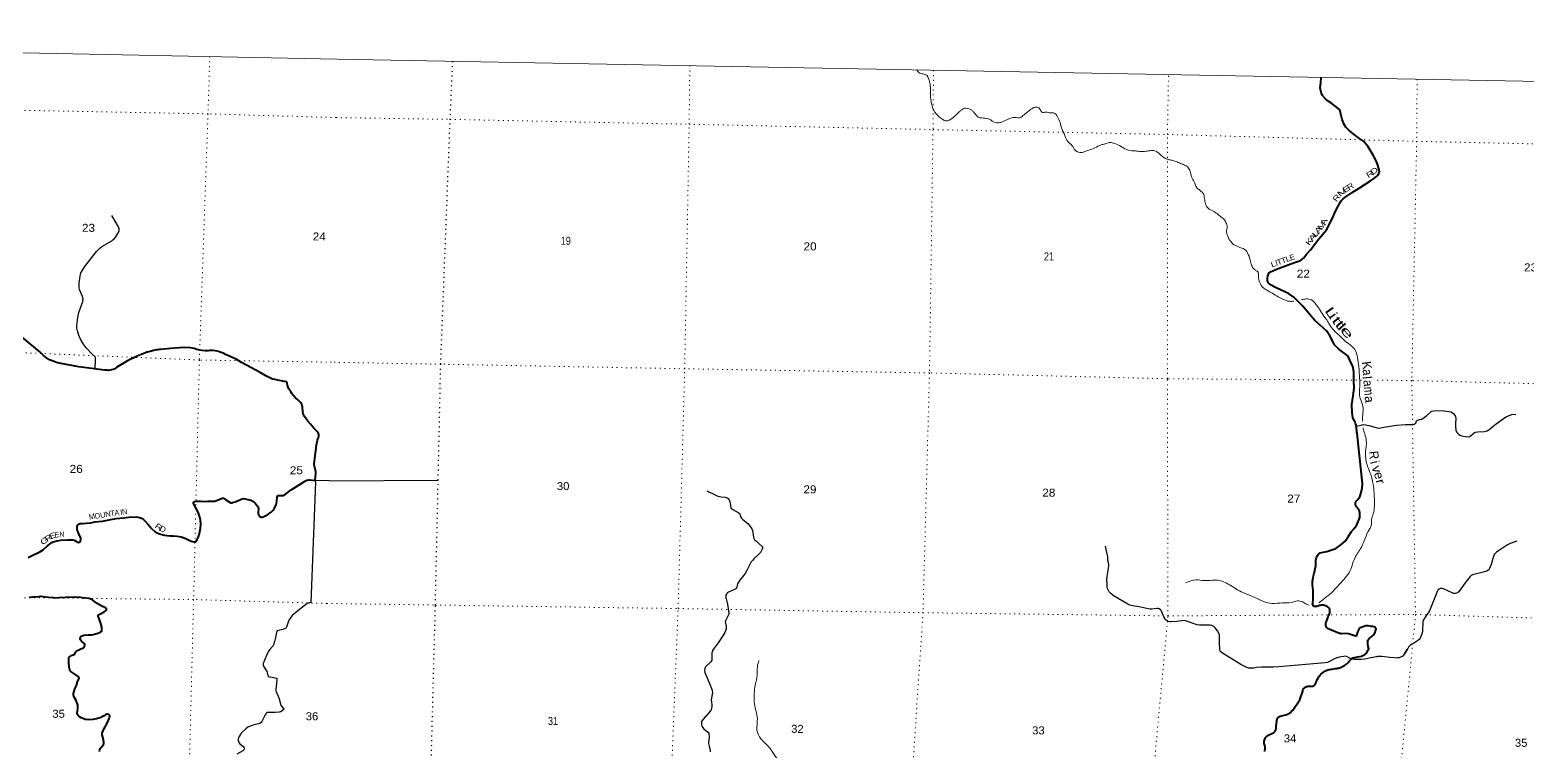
# Model space of a CAD drawing. Header units: feet. Extents: x -481249 to -254670, y -730376 to -544252.
# Drawn here: x -452376 to -419631, y -560021 to -544260 of the extents above; entities that cross this region are included whole.
import ezdxf
from ezdxf.enums import TextEntityAlignment as Align

# ---------------------------------------------------------------- set-up
doc = ezdxf.new("R2010")
doc.units = ezdxf.units.FT
doc.header["$LTSCALE"] = 70
doc.linetypes.add('DOTTED', pattern=[1.5, 0.3, -1.2])
for name, color, linetype, lineweight in [('26', 7, 'Continuous', 40), ('27', 7, 'Continuous', 13), ('29', 7, 'Continuous', 25), ('39', 7, 'Continuous', 13), ('4', 7, 'Continuous', 13), ('41', 7, 'Continuous', 13), ('6', 7, 'DOTTED', 25), ('7', 7, 'DOTTED', 13)]:
    doc.layers.add(name, color=color, linetype=linetype, lineweight=lineweight)

msp = doc.modelspace()

# ---------------------------------------------------------------- linework, layer by layer
at = {"layer": '26'}
for p, q in [((-448752.53, -555443.9), (-448743.04, -555438.09)), ((-423730.21, -557451.09), (-423993.39, -557341.06)), ((-425025.59, -559255.99), (-425004.4, -559249.09)), ((-425004.76, -559249.17), (-425004.4, -559249.09)), ((-425004.4, -559249.09), (-425004.29, -559249.06)), ((-425361.66, -559924.79), (-425367.77, -559905.23)), ((-425315.46, -559685.67), (-425315.25, -559685.57))]:
    msp.add_line(p, q, dxfattribs=at)
for points in [[(-424536.1, -550300.62), (-424605.02, -550221.03), (-424735.44, -550098.16), (-424852.6, -550021.74), (-424912.31, -549990.54), (-425133.45, -549888.16), (-425258.81, -549821.64), (-425287.87, -549791.61), (-425309.73, -549741.03), (-425308.36, -549686.72), (-425301.95, -549644.06), (-425276.23, -549579.61), (-425244.06, -549546.64), (-425078.31, -549477.11), (-424975.18, -549440.92), (-424856.25, -549396.75), (-424720.79, -549342.91), (-424589.21, -549299.1), (-424554.43, -549276.77), (-424524.16, -549248.81), (-424448.22, -549156.95), (-424370.36, -549065.91), (-424183.55, -548828.14), (-424021.52, -548630.1), (-423896.84, -548385.19), (-423811.47, -548207.89), (-423718.07, -548030.73), (-423699.92, -547997.83), (-423675.46, -547971.02), (-423654.51, -547950.07), (-423617.82, -547922.01), (-423458.92, -547810.28), (-423307.1, -547718.59), (-423179.19, -547636.47), (-423053.78, -547558.69), (-422988.36, -547515.3), (-422923.22, -547464.22), (-422893.12, -547430.56), (-422873.91, -547398.79), (-422860.53, -547363), (-422862.63, -547326.66), (-422894.86, -547215.59), (-422921.59, -547134.74), (-422995.57, -546998.81), (-423104.85, -546814.04), (-423211.22, -546693.6), (-423316.3, -546615.39), (-423415.47, -546543.3), (-423518.51, -546463.11), (-423593.52, -546387.44), (-423634.61, -546324.42), (-423674.97, -546219.23), (-423703.05, -546100.19), (-423727.53, -546005.32), (-423806.69, -545937.61), (-423901.84, -545865.6), (-423983.39, -545819.94), (-424040.74, -545768.7), (-424103.74, -545695.25), (-424132.65, -545624.41), (-424153.01, -545523.59), (-424145.12, -545415.23), (-424137.05, -545299.52)], [(-424311.24, -556507.53), (-424319.61, -556456.57), (-424325.02, -556383.29), (-424322.73, -556309.84), (-424312.79, -556237.03), (-424301.41, -556190.66), (-424295.28, -556165.66), (-424288.85, -556140.66), (-424247.77, -555971.61), (-424248.68, -555875.61), (-424248.93, -555849.5), (-424247.19, -555825.61), (-424247.05, -555824.54), (-424247.03, -555824.47), (-424239.93, -555800.18), (-424229, -555774.47), (-424219.93, -555753.11), (-424195.19, -555715.37), (-424154.63, -555691.98), (-424092.12, -555677.02), (-424009.54, -555662.42), (-423900.45, -555624.17), (-423811.61, -555595.62), (-423705.81, -555515.12), (-423612.06, -555434.41), (-423533.85, -555323.29), (-423469.86, -555221.96), (-423412.52, -555156.68), (-423356.94, -555077.3), (-423285.97, -554919.84), (-423286.4, -554834.78), (-423288.57, -554809.8), (-423293.52, -554784.78), (-423297.44, -554771.71), (-423304.34, -554755.19), (-423312.93, -554739.49), (-423323.11, -554724.77), (-423331.47, -554715.23), (-423353.55, -554690.05), (-423372.65, -554665.23), (-423373.41, -554663.95), (-423377.98, -554654.01), (-423381.49, -554643.66), (-423383.89, -554632.99), (-423385.17, -554622.12), (-423385.3, -554611.19), (-423384.29, -554600.3), (-423382.15, -554589.57), (-423378.9, -554579.13), (-423374.58, -554569.09), (-423369.22, -554559.55), (-423362.9, -554550.62), (-423355.69, -554542.41), (-423347.65, -554534.99), (-423288.16, -554461.71), (-423272.21, -554418.86), (-423250.99, -554343.25), (-423237.78, -554265.84), (-423232.75, -554187.48), (-423235.93, -554109.02), (-423349.56, -553075.13), (-423351.86, -553054.22), (-423353.49, -553025.13), (-423358.85, -552968.78), (-423372.37, -552901.85), (-423384.97, -552861.71), (-423393.03, -552836.01), (-423404.65, -552811.71), (-423406.4, -552808.06), (-423441.19, -552729.09), (-423457.57, -552630.35), (-423460.42, -552445.45), (-423435.07, -552255.03), (-423416.15, -552088.61), (-423419.59, -551937.86), (-423422.24, -551740.91), (-423432.49, -551636.25), (-423459.6, -551577.5), (-423490.68, -551516.68), (-423546.76, -551391.11), (-423610.07, -551335.74), (-423739.07, -551247.05), (-423843.68, -551140.71), (-423867.11, -551102.12), (-423944.79, -550948.04), (-424019.25, -550840.23), (-424151.75, -550721.34), (-424272.31, -550608.69), (-424473.17, -550378.08), (-424536.1, -550300.62)], [(-446462.49, -552392.34), (-446519.9, -552348.19), (-446576.92, -552294.4), (-446628, -552234.95), (-446649.21, -552205.41), (-446672.58, -552170.48), (-446710.19, -552101.7), (-446740.4, -552029.38), (-446751.21, -551983.24), (-446763.96, -551961.98), (-446775.07, -551953.99), (-446790.03, -551947.52), (-446815.26, -551942.06), (-447020, -551903.52), (-447062.02, -551890.36), (-447083.68, -551885.68), (-447146.43, -551859.93), (-447219.74, -551821.67), (-447342.18, -551750.12), (-447751.54, -551531.14), (-447865.94, -551458.03), (-448095.82, -551353.93), (-448130.07, -551335.04), (-448190.17, -551308.17), (-448252.74, -551287.73), (-448317.11, -551273.94), (-448382.56, -551266.95), (-448448.39, -551266.85), (-448479.68, -551270.53), (-448545.67, -551271.04), (-448611.55, -551265.73), (-448650.86, -551260.41), (-448724.42, -551243.9), (-448786.59, -551225.3), (-448871.84, -551208.1), (-448985.97, -551203.25), (-449222.85, -551217.41), (-449519.33, -551245.18), (-449544.33, -551247.52), (-449569.33, -551249.59), (-449605.89, -551255.54), (-449801.45, -551300.92), (-449821.26, -551305.52), (-449851.45, -551317.38), (-450030.96, -551387.94), (-450244.14, -551495.03), (-450472.06, -551629.85), (-450482.88, -551638.62), (-450508.51, -551656.36), (-450535.86, -551671.33), (-450564.62, -551683.36), (-450594.48, -551692.31), (-450625.12, -551698.09), (-450656.19, -551700.64), (-450687.36, -551699.93), (-450695.28, -551698.92), (-450720.28, -551695.92), (-450745.28, -551692.73), (-450916.08, -551670.96), (-451309.79, -551625), (-451734.74, -551546.15), (-451793.82, -551530.77), (-451870.84, -551503.01), (-451944.53, -551467.35), (-452014.1, -551424.18), (-452078.77, -551373.98), (-452112.84, -551341.28), (-452150.59, -551305.06), (-452162.84, -551294.86), (-452844.47, -550727.56)], [(-446431.99, -552436.83), (-446434.25, -552430.58), (-446438.36, -552421.72), (-446443.38, -552413.34), (-446449.25, -552405.54), (-446455.89, -552398.38), (-446463.25, -552391.97)], [(-447836.19, -554552.52), (-447785.56, -554531.26), (-447730.8, -554507.3), (-447710.73, -554505.02), (-447640.92, -554518.81), (-447541.27, -554541.37), (-447511.93, -554553.01), (-447486.96, -554568.95), (-447446.6, -554601.95), (-447396.19, -554669.45), (-447381.25, -554696.51), (-447375.38, -554718.14), (-447373.29, -554728.4), (-447373.29, -554738.5), (-447381.07, -554784.24), (-447383.91, -554820.35), (-447382.39, -554836.4), (-447377, -554856.49), (-447372.22, -554870.31), (-447363.53, -554883.04), (-447356.29, -554892.1), (-447347.25, -554899.01), (-447335.57, -554904.33), (-447322.07, -554908.16), (-447310.07, -554908.58), (-447298.38, -554907.52), (-447281.38, -554902.73), (-447261.62, -554895.62), (-447217.64, -554875.63), (-447180.42, -554855.49), (-447140.08, -554829.92), (-447098.82, -554799.32), (-447066.77, -554767.2), (-447036.79, -554724.58), (-446992.44, -554635.36), (-446980.71, -554602.44), (-446972.47, -554559.58), (-446970.29, -554473.32), (-446964.77, -554448.31), (-446958.4, -554439.8), (-446949.29, -554435.7), (-446881.08, -554433.39), (-446839.67, -554434.42), (-446824.53, -554430.24), (-446814.49, -554422.88), (-446789.67, -554404.56), (-446659.42, -554308.45), (-446370.8, -554129.07), (-446345.76, -554113.51), (-446320.8, -554104.26), (-446303.03, -554098.58), (-446275.24, -554094.33), (-446253.03, -554093.54), (-446139.11, -554104.64), (-446124.37, -553952.96), (-446124.31, -553916.32), (-446154.12, -553795.64), (-446158.25, -553752.88), (-446120.09, -553445.67), (-446117.75, -553420.67), (-446114.45, -553395.67), (-446105.34, -553326.64), (-446084.77, -553226.78), (-446058.6, -553143.13), (-446056.38, -553123.83), (-446057.53, -553101), (-446064.88, -553077.06), (-446070.19, -553063.24), (-446093.91, -553033.85), (-446164.24, -552961.84), (-446241.25, -552878.28), (-446300.65, -552807.88), (-446368.26, -552707.84), (-446396.36, -552649.73), (-446409.64, -552600.41), (-446417.21, -552503.87), (-446432.1, -552437)], [(-448743.41, -555438.15), (-448740.59, -555436.82), (-448715.54, -555397.3), (-448688.07, -555341.78), (-448664.1, -555266.1), (-448647.18, -555152.1), (-448637.13, -555072.06), (-448644.4, -554963.48), (-448664.45, -554884.7), (-448698.37, -554799.54), (-448746.11, -554706.01), (-448795.85, -554612.43), (-448801.75, -554594.47), (-448800.69, -554583.84), (-448790.87, -554574.42), (-448774.13, -554567.9), (-448730.42, -554561.88), (-448675.32, -554556.21), (-448636.07, -554556.2), (-448566.11, -554563.97), (-448485.83, -554559.95), (-448371.6, -554560.79), (-448332.15, -554557.27), (-448295.07, -554546.65), (-448236.37, -554524.02), (-448191.74, -554503.06), (-448166.4, -554492.43), (-448152.59, -554490.3), (-448143.36, -554492.22), (-448090.29, -554533.69), (-448031.01, -554567.29), (-447997.47, -554588.09), (-447979.59, -554594.67), (-447961.35, -554594.47), (-447943.43, -554591.55), (-447884.83, -554572.94), (-447836.19, -554552.52)], [(-452411.63, -555788.82), (-452316.21, -555741.02), (-452160.15, -555669.15), (-452119.78, -555644.7), (-452086.7, -555622.3), (-451988.25, -555534.42), (-451896.33, -555466.46), (-451865.85, -555449.11), (-451839.48, -555437.77), (-451789.35, -555424.66), (-451702.55, -555413.08), (-451554.01, -555404.75), (-451433.82, -555407.75), (-451397.31, -555418.28), (-451358.46, -555439.74), (-451328.25, -555454.42), (-451312.32, -555459.73), (-451300.83, -555459.24), (-451282.57, -555448.04), (-451269.97, -555427.89), (-451263.44, -555411.9), (-451261.32, -555395.95), (-451266.33, -555363.75), (-451296.6, -555292.74), (-451330.73, -555215.61), (-451339.94, -555187.61), (-451343.07, -555149.06), (-451342.07, -555112.13), (-451331.22, -555077.09), (-451311.25, -555060.05), (-451282.38, -555048.2), (-451222.19, -555045.68), (-451135.95, -555044.1), (-451042.45, -555031.34), (-450957.46, -555014.33), (-450785.92, -554994.35), (-450640.88, -554965.85), (-450489.93, -554941.51), (-450329.11, -554923.44), (-450209.49, -554908.03), (-450047.96, -554902.36), (-449977.88, -554914.41), (-449914.66, -554941.82), (-449855.89, -554995.48), (-449793.62, -555069.29), (-449719.69, -555157.45), (-449637.29, -555227.76), (-449564.03, -555263.71), (-449512.52, -555282.21), (-449432.74, -555303.12), (-449318.87, -555318.01), (-449244.78, -555318.35), (-449157.66, -555324.73), (-449064.82, -555338.4), (-448963.52, -555375.05), (-448852.82, -555436.03), (-448793.4, -555449.48)], [(-448794.37, -555449.12), (-448788.27, -555450.26), (-448782.1, -555450.75), (-448775.9, -555450.6), (-448769.75, -555449.79), (-448763.73, -555448.35), (-448757.88, -555446.29), (-448752.7, -555443.85)], [(-451976.24, -556664.14), (-452134.69, -556644.84), (-452154.26, -556645.53), (-452186.92, -556649.56), (-452303.31, -556654.68), (-452318.41, -556656.7), (-452370.47, -556667.86), (-452391.9, -556670.54)], [(-424022.77, -557304.84), (-424026.99, -557293.41), (-424030.77, -557278.53), (-424032.97, -557263.33), (-424033.57, -557247.99), (-424032.57, -557232.66), (-424030.08, -557218.19), (-424021.38, -557192.28), (-424012.18, -557168.19), (-423980.96, -557086.48), (-423971.73, -557062.34), (-423958.16, -557036.48), (-423951.75, -557019.42), (-423946.96, -557001.01), (-423944.12, -556982.2), (-423943.27, -556963.2), (-423944.4, -556944.21), (-423947.51, -556925.45), (-423952.57, -556907.11), (-423967.51, -556891.41), (-423984.13, -556877.25), (-424002.13, -556864.91), (-424021.32, -556854.51), (-424041.5, -556846.18), (-424062.44, -556840.01), (-424083.9, -556836.05), (-424105.66, -556834.37), (-424127.48, -556834.96), (-424149.12, -556837.84), (-424170.34, -556842.96), (-424232.02, -556858.63), (-424258.41, -556865.33), (-424282.02, -556864.11), (-424285.13, -556863.17), (-424290.37, -556860.97), (-424295.36, -556858.24), (-424300.04, -556855), (-424304.35, -556851.29), (-424308.25, -556847.15), (-424311.69, -556842.63), (-424312.64, -556841.07), (-424320.59, -556817.27), (-424318.27, -556791.07), (-424310.53, -556703.84), (-424309.47, -556525.05)], [(-424309.67, -556525.83), (-424310.17, -556516.89), (-424311.84, -556505.83)], [(-451266.94, -556667.01), (-451393.41, -556659.33), (-451594.08, -556668.37), (-451740.47, -556670.74), (-451840.83, -556676.36), (-451862.86, -556675.71), (-451968.83, -556665.04), (-451976.24, -556664.14)], [(-450806.59, -557310.3), (-450824.69, -557233.57), (-450849.1, -557168.72), (-450884.77, -557073.49), (-450886.2, -557061.16), (-450875.58, -557044.15), (-450849.49, -557026.19), (-450756.02, -556976.33), (-450710.89, -556949.54), (-450700.87, -556935.56), (-450698.14, -556920.84), (-450703.46, -556908.08), (-450721.79, -556890.87), (-450801, -556852.76), (-450903.74, -556793.99), (-450996.36, -556731.46), (-451041.33, -556703.99), (-451062.57, -556694.42), (-451079.47, -556689.24), (-451225.3, -556669.54), (-451266.94, -556667.01)], [(-425004.4, -559249.09), (-424942.29, -559236.22), (-424907.41, -559227.29), (-424871.65, -559214.15), (-424837.47, -559197.33), (-424830.96, -559193.23), (-424805.72, -559177.35), (-424780.96, -559153.43), (-424757.76, -559131.01), (-424603.24, -558902.7), (-424537.7, -558710.99), (-424537.7, -558710.96), (-424536.14, -558699.18), (-424533.36, -558687.63), (-424529.39, -558676.44), (-424524.28, -558665.72), (-424518.06, -558655.59), (-424510.83, -558646.17), (-424502.65, -558637.55), (-424493.61, -558629.84), (-424483.82, -558623.12), (-424473.37, -558617.45), (-424462.4, -558612.91), (-424451.01, -558609.54), (-424439.32, -558607.38), (-424427.48, -558606.46), (-424363.21, -558605.59), (-424356.47, -558606.63), (-424345.99, -558607.32), (-424335.5, -558606.91), (-424325.1, -558605.41), (-424314.92, -558602.83), (-424305.06, -558599.2), (-424295.64, -558594.56), (-424286.76, -558588.96), (-424278.5, -558582.47), (-424270.98, -558575.14), (-424264.26, -558567.07), (-424262.96, -558565.13), (-424250.22, -558540.47), (-424243.99, -558515.13), (-424236.65, -558485.28), (-424185.02, -558401.82), (-424181.53, -558395.96), (-424161.74, -558367.02), (-424139.04, -558340.31), (-424113.67, -558316.12), (-424085.9, -558294.71), (-424056.06, -558276.32), (-424024.45, -558261.15), (-423991.43, -558249.37), (-423957.36, -558241.11), (-423942.77, -558238.64), (-423911.23, -558233.3), (-423892.77, -558230.63), (-423825.55, -558220.9), (-423798.61, -558217), (-423775.55, -558212.15), (-423756.69, -558208.19), (-423709.88, -558193.37), (-423664.87, -558173.74), (-423622.17, -558149.51), (-423582.23, -558120.95), (-423545.49, -558088.37), (-423512.36, -558052.13), (-423497.99, -558034.3), (-423475.53, -558012.6), (-423471.45, -558008.65), (-423442.93, -557985.05), (-423334.08, -557960.87), (-423255.52, -557946.19), (-423180.66, -557913.37), (-423143.94, -557879.86), (-423115.01, -557832.16), (-423094.01, -557778.28), (-423103.32, -557735.93), (-423116.51, -557685.46), (-423111.05, -557601.17), (-423076.1, -557553.58), (-423025.29, -557518.31), (-422978.3, -557470.93), (-422951.37, -557423.19), (-422942.86, -557395.21), (-422934.01, -557347.15), (-422967.48, -557308.38), (-423001.47, -557299.74), (-423043.59, -557296.98), (-423105.61, -557283.82), (-423157.8, -557282.89), (-423285.1, -557328.85)], [(-424021.13, -557309.07), (-424021.67, -557307.82), (-424022.77, -557304.84), (-424022.98, -557304.4)], [(-423994.64, -557340.36), (-423996.4, -557339.05), (-424003.11, -557333.32), (-424009.19, -557326.91), (-424014.56, -557319.9), (-424019.18, -557312.38), (-424022.77, -557304.84)], [(-451523.52, -558067.83), (-451525.8, -558033.82), (-451523.25, -557984.94), (-451519.43, -557972.16), (-451509.87, -557961.53), (-451467.85, -557934.13), (-451449.31, -557925.39), (-451431.38, -557918.99), (-451421.31, -557917.23), (-451410.52, -557913.18), (-451402.56, -557906.26), (-451382.03, -557870.03), (-451368.55, -557850.99), (-451359, -557840.35), (-451338.8, -557824.94), (-451263.66, -557786.67), (-451202.95, -557764.1), (-451189, -557753.18), (-451180.26, -557738.57), (-451177.32, -557718.1), (-451178.38, -557693.65), (-451186.64, -557674.18), (-451249.32, -557616.41), (-451270.81, -557588.41), (-451278.25, -557570.34), (-451279.79, -557553.42), (-451271.88, -557536.33), (-451252.73, -557513.95), (-451231.5, -557500.18), (-451193.98, -557489.32), (-451111.59, -557481.34), (-451045.49, -557482.99), (-451022.2, -557479.99), (-450916.37, -557450.08), (-450829.47, -557422.14), (-450806.51, -557403.45), (-450800.26, -557376.7), (-450806.59, -557310.3)], [(-423691.71, -557456.33), (-423702.79, -557455.97), (-423716.63, -557454.21), (-423730.22, -557451.02)], [(-423285.1, -557328.85), (-423319.95, -557370.42), (-423326.31, -557390.4), (-423340.95, -557424.3), (-423362.16, -557490.22), (-423372.51, -557508.12), (-423402.58, -557505.58), (-423472.5, -557484.24), (-423538.4, -557462.98), (-423612.57, -557455.63), (-423691.77, -557456.4)], [(-450749.52, -559528.98), (-450731.7, -559494.14), (-450681.08, -559395.04), (-450640.84, -559309.73), (-450632.79, -559281.28), (-450631.7, -559265.79), (-450639, -559237.51), (-450646.6, -559227.06), (-450652.62, -559221.11), (-450683.79, -559213.24), (-450695.48, -559214.31), (-450712.76, -559221.62), (-450755.59, -559250.66), (-450802.33, -559275.59), (-450825.1, -559291.91), (-450845.01, -559298.61), (-450923.59, -559314.71), (-450966.4, -559328.05), (-450992.2, -559333.07), (-451089.65, -559337.61), (-451146.5, -559331.23), (-451167.21, -559329.11), (-451196.96, -559320.61), (-451253.8, -559294.43), (-451292.58, -559272.77), (-451322.74, -559246.54), (-451339.33, -559215.37), (-451341.3, -559187.86), (-451336.43, -559153.86), (-451328.74, -559087.81), (-451327.64, -559044.23), (-451330.97, -559017.5), (-451366.48, -558916.24), (-451414.32, -558826.73), (-451425.39, -558796.54), (-451426.71, -558762.18), (-451392.12, -558662.68), (-451360.14, -558587.2), (-451334.01, -558505.55), (-451302.08, -558432.08), (-451302.15, -558420.23), (-451306.93, -558408.54), (-451312.77, -558399.51), (-451319.14, -558393.51), (-451396.05, -558343.42), (-451478.75, -558285.15), (-451493.39, -558271.41), (-451500.83, -558260.25), (-451503.88, -558248.39), (-451514.32, -558185.9), (-451523.54, -558075.26), (-451523.52, -558067.83)], [(-425297.45, -559677.38), (-425228.02, -559645.68), (-425212.32, -559638.51), (-425178.02, -559620.8), (-425168.04, -559613.56), (-425157.99, -559604.54), (-425148.94, -559594.51), (-425140.99, -559583.6), (-425134.23, -559571.91), (-425128.72, -559559.58), (-425124.53, -559546.74), (-425121.71, -559533.53), (-425121.46, -559531.15), (-425120.75, -559515.88), (-425116.62, -559481.15), (-425103.18, -559367.97), (-425103.27, -559366.45), (-425103.25, -559354.97), (-425102.02, -559343.56), (-425099.61, -559332.33), (-425096.04, -559321.43), (-425091.35, -559310.95), (-425085.58, -559301.02), (-425078.82, -559291.75), (-425071.12, -559283.24), (-425062.57, -559275.58), (-425053.27, -559268.85), (-425043.32, -559263.13), (-425032.82, -559258.49), (-425021.89, -559254.96)], [(-450851.56, -560031.12), (-450844.9, -559988), (-450839.44, -559967.43), (-450827.44, -559949.42), (-450767.57, -559880.66), (-450757.63, -559855.81), (-450756.23, -559828.75), (-450774.28, -559750.02), (-450798.28, -559669.12), (-450798.01, -559648.53), (-450794.82, -559631.52), (-450784.43, -559597.21), (-450749.52, -559528.98)], [(-425367.77, -559906.86), (-425369.12, -559903.55), (-425377.11, -559880.11), (-425382.62, -559856.1), (-425382.54, -559830.11), (-425382.53, -559829.35), (-425379.85, -559805.88), (-425374.74, -559782.81), (-425367.25, -559760.4), (-425357.45, -559738.9), (-425345.46, -559718.54)], [(-425375.35, -560030.79), (-425368.63, -560016.57), (-425363.44, -560001.72), (-425359.83, -559986.41), (-425357.83, -559970.8), (-425357.48, -559955.07), (-425358.78, -559939.39), (-425361.71, -559923.94)], [(-425345.25, -559718.27), (-425332.05, -559704.03), (-425317.44, -559691.26), (-425301.58, -559680.08), (-425297.37, -559677.51)]]:
    msp.add_lwpolyline(points, dxfattribs=at)
at = {"layer": '29'}
for p, q in [((-450945.98, -551664.19), (-450938.63, -551453.61)), ((-423082.81, -552908.25), (-423028.82, -552921.26)), ((-445831.17, -554115.14), (-446139.11, -554104.64)), ((-445831.17, -554115.14), (-443448.64, -554103.18)), ((-422312.91, -557896.65), (-422253.22, -557804.26))]:
    msp.add_line(p, q, dxfattribs=at)
for points in [[(-450938.63, -551453.61), (-450944.7, -551423.02), (-450952.14, -551405.97), (-451020.13, -551342.2), (-451135.92, -551218.94), (-451202.86, -551129.62), (-451271.91, -551019.11), (-451309.1, -550934.04), (-451335.66, -550838.41), (-451350.53, -550776.76), (-451351.59, -550717.2), (-451331.41, -550547.16), (-451304.85, -550432.34), (-451219.86, -550194.25), (-451215.6, -550166.64), (-451214.54, -550141.13), (-451217.73, -550110.3), (-451224.11, -550087.96), (-451292.1, -549930.65), (-451298.47, -549904.1), (-451302.72, -549874.33), (-451300.6, -549794.59), (-451280.4, -549642.62), (-451270.85, -549599.02), (-451259.15, -549567.15), (-451177.36, -549428.95), (-450922.39, -549105.82), (-450849.06, -549026.12), (-450803.41, -548991.03), (-450586.69, -548867.73), (-450561.15, -548849.68), (-450535.65, -548825.23), (-450497.45, -548778.45), (-450430.48, -548671.11), (-450425.21, -548655.15), (-450420.91, -548631.78), (-450425.21, -548606.25), (-450442.21, -548566.93), (-450584.5, -548318.95)], [(-423364.13, -552919.32), (-423240.74, -552889.92), (-423215.31, -552886.74), (-423155.98, -552893.1), (-423062.73, -552911.13), (-422910.15, -552957.77), (-422867.77, -552960.95), (-422766.05, -552945.05), (-422486.32, -552898.4), (-422287.12, -552885.68), (-422147.25, -552885.68), (-422122.88, -552881.98), (-422102.75, -552876.14), (-422077.32, -552862.89), (-422066.72, -552851.76), (-422047.65, -552807.23), (-422039.17, -552798.23), (-422024.34, -552788.15), (-421973.48, -552775.43), (-421937.45, -552766.95), (-421909.91, -552749.99), (-421825.14, -552686.38), (-421727.66, -552601.57), (-421710.7, -552593.09), (-421672.56, -552582.49), (-421621.7, -552580.37), (-421443.69, -552584.61), (-421341.97, -552597.33), (-421291.11, -552610.05), (-421261.44, -552629.13), (-421236.01, -552652.45), (-421199.98, -552711.82), (-421189.39, -552754.23), (-421197.86, -552864.48), (-421199.98, -552930.21), (-421189.39, -553006.54), (-421176.67, -553042.58), (-421155.47, -553073.87), (-421125.81, -553101.95), (-421098.25, -553118.39), (-421064.34, -553131.11), (-420977.47, -553148.6), (-420907.52, -553154.44), (-420884.23, -553148.6), (-420841.84, -553110.43), (-420782.51, -553059.54), (-420757.06, -553048.42), (-420710.46, -553046.82), (-420562.11, -553034.1), (-420507, -553022.98), (-420468.87, -553000.18), (-420337.48, -552889.92), (-420146.76, -552749.99), (-420087.4, -552715.54), (-420023.85, -552690.62), (-419964.48, -552668.89), (-419930.6, -552660.93), (-419879.74, -552665.18)], [(-446139.11, -554104.64), (-446132.12, -554144.96), (-446234.84, -556772.01), (-446315.63, -556796.09), (-446516.07, -556953.68)], [(-437573.06, -554332.24), (-437376, -554427.7), (-437327.25, -554447.3), (-437257.32, -554461.62), (-437166.19, -554474.87), (-437125.93, -554487.07), (-437106.85, -554502.43), (-437086.71, -554526.82), (-437074, -554552.26), (-437066.59, -554576.12), (-437049.64, -554699.1), (-437045.38, -554711.82), (-437032.66, -554723.48), (-437003.01, -554741.51), (-436884.33, -554805.12), (-436865.24, -554821.02), (-436850.43, -554839.05), (-436830.27, -554905.83), (-436812.28, -554932.34), (-436790, -554956.2), (-436744.46, -554991.71), (-436676.65, -555051.08), (-436639.53, -555090.84), (-436587.64, -555165.58), (-436571.72, -555200.04), (-436562.21, -555241.91), (-436551.59, -555348.99), (-436541.02, -555377.61), (-436526.16, -555402), (-436507.11, -555420.02), (-436363, -555551.48), (-436356.62, -555559.45), (-436352.38, -555571.11), (-436352.38, -555587.01), (-436358.76, -555606.61), (-436380.99, -555655.93), (-436396.88, -555679.25), (-436413.86, -555699.91), (-436532.54, -555814.4), (-436572.79, -555854.72), (-436598.22, -555886.52), (-436625.79, -555928.9), (-436697.84, -556077.33), (-436735.97, -556141.5), (-436761.42, -556179.1), (-436850.43, -556289.36), (-436876.89, -556330.73), (-436897.05, -556369.93), (-436918.22, -556443.11), (-436926.72, -556458.99), (-436939.41, -556472.8), (-436964.87, -556488.67), (-437096.26, -556548.04), (-437120.61, -556563.98), (-437134.39, -556580.4), (-437142.88, -556594.69), (-437153.46, -556613.27), (-437156.64, -556636.59), (-437155.6, -556671.02), (-437151.34, -556698.08), (-437121.69, -556810.97)], [(-428783.5, -556032.68), (-428777.14, -555969.58), (-428778.2, -555944.14), (-428785.62, -555910.21), (-428797.28, -555855.09), (-428801.52, -555767.09), (-428813.17, -555709.84), (-428849.2, -555544.46)], [(-419852.97, -555430.94), (-419998.38, -555481.45), (-420055.6, -555512.19), (-420297.19, -555673.33), (-420324.74, -555695.6), (-420348.05, -555728.46), (-420377.72, -555813.27), (-420415.86, -555944.73), (-420451.89, -556030.6), (-420470.96, -556059.23), (-420500.63, -556081.49), (-420534.54, -556097.39), (-420822.75, -556169.48), (-420850.3, -556185.38), (-420873.61, -556207.65), (-420962.61, -556317.9), (-421077.05, -556479.04), (-421125.11, -556540.82), (-421169.61, -556568.38), (-421193.61, -556574.46), (-421221.15, -556576.57), (-421240.23, -556576.58), (-421272.01, -556563.85), (-421458.5, -556474.8), (-421483.94, -556466.32), (-421526.32, -556466.32), (-421549.63, -556472.68), (-421572.94, -556491.76), (-421602.61, -556555.37), (-421704.33, -556809.81), (-421767.9, -556953.99), (-421861.15, -557098.16), (-421899.3, -557152.23), (-421912.01, -557191.46), (-421920.49, -557390.76), (-421928.97, -557445.89), (-421945.92, -557492.54), (-421971.35, -557551.91), (-421992.54, -557581.59), (-422024.33, -557611.28), (-422073.07, -557645.2), (-422179.03, -557708.81), (-422202.35, -557725.77), (-422215.05, -557739.02), (-422238.36, -557780.9)], [(-427191.98, -557174.48), (-427291.58, -557188.24), (-427412.38, -557198.84), (-427444.17, -557199.37), (-427471.72, -557192.48), (-427497.15, -557182.4), (-427522.58, -557162.8), (-427548.01, -557135.76), (-427567.08, -557103.43), (-427626.42, -556965.61), (-427635.96, -556949.17), (-427646.55, -556937.51), (-427675.16, -556914.72), (-427701.65, -556906.76), (-427730.26, -556904.12), (-427838.34, -556916.84), (-427877.55, -556918.43), (-427918.87, -556912.6), (-428112.78, -556870.18), (-428168.93, -556861.72), (-428219.79, -556855.35), (-428287.61, -556842.63), (-428321.52, -556832.02), (-428363.9, -556810.83), (-428662.7, -556632.72), (-428731.59, -556580.76), (-428768.66, -556539.43), (-428784.57, -556515.03), (-428804.69, -556469.46), (-428812.12, -556421.74), (-428817.41, -556369.81), (-428819.52, -556274.39), (-428813.17, -556206.54), (-428783.5, -556032.68)], [(-446516.07, -556953.68), (-446638.81, -557060.84), (-446695.1, -557130.98), (-446713.17, -557163.93), (-446728.05, -557201.14), (-446762.05, -557315.94), (-446771.6, -557329.75), (-446787.54, -557341.45), (-446807.72, -557351.01), (-446842.79, -557362.71), (-446940.53, -557388.22), (-446956.45, -557394.59), (-446972.39, -557407.35), (-446983.02, -557430.74), (-447004.27, -557541.28), (-447029.77, -557626.32), (-447052.07, -557701.78), (-447060.57, -557727.29), (-447068.01, -557736.86), (-447127.51, -557800.64), (-447159.38, -557838.89), (-447174.25, -557864.41), (-447199.75, -557936.69), (-447273.06, -558104.62), (-447276.24, -558119.52), (-447277.31, -558133.32), (-447273.06, -558150.33), (-447255, -558187.54), (-447195.5, -558285.33), (-447185.94, -558311.91), (-447165.75, -558383.12), (-447157.26, -558394.82), (-447144.51, -558400.13), (-447080.76, -558408.63), (-446991.52, -558425.64), (-446985.15, -558428.83), (-446977.71, -558438.4), (-446974.52, -558463.91), (-446997.89, -558675.43), (-446995.77, -558702), (-446987.27, -558737.08), (-446978.77, -558757.28), (-446944.78, -558821.05), (-446937.33, -558843.37), (-446927.78, -558880.58), (-446886.34, -559021.95), (-446876.79, -559042.14), (-446821.54, -559105.92), (-446824.72, -559115.49), (-446847.04, -559131.43), (-446889.53, -559161.19), (-446903.34, -559167.57), (-446926.71, -559173.95), (-447005.33, -559182.46), (-447029.77, -559182.45), (-447170, -559178.2), (-447189.12, -559180.33), (-447199.75, -559186.7), (-447211.43, -559201.59), (-447233.75, -559233.47), (-447305.98, -559376.98), (-447318.74, -559395.04), (-447345.29, -559416.3), (-447360.17, -559423.75), (-447373.98, -559429.05), (-447480.22, -559450.31), (-447516.33, -559459.88), (-447560.96, -559475.82)], [(-437121.69, -556810.97), (-437098.35, -556959.96), (-437087.76, -557008.73), (-437088.82, -557026.22), (-437096.23, -557046.89), (-437136.5, -557116.87), (-437164.05, -557174.12), (-437168.29, -557192.66), (-437164.05, -557229.24), (-437149.22, -557292.86), (-437148.16, -557322.01), (-437151.34, -557354.35), (-437163, -557393.04), (-437178.89, -557428.56), (-437233.99, -557528.22), (-437325.12, -557653.32), (-437412.01, -557776.3), (-437443.8, -557822.95), (-437450.17, -557835.92), (-437454.94, -557850.76), (-437458.63, -557878.08), (-437458.63, -558003.18), (-437461.3, -558028.35), (-437464.47, -558041.07), (-437469.23, -558051.95), (-437482.73, -558070.06), (-437503.14, -558096.47), (-437577.31, -558160.09)], [(-423474.27, -558010.99), (-423566.03, -557962.16), (-423593.58, -557950.5), (-423638.09, -557951.55), (-423695.31, -557958.98), (-423771.6, -557977), (-423830.93, -557997.15), (-423953.85, -558065), (-423998.35, -558087.25), (-424047.09, -558094.68), (-425062.19, -558183.72), (-425174.5, -558187.97), (-425433.05, -558187.97), (-425547.48, -558196.46), (-425606.82, -558207.05), (-425683.11, -558209.18), (-425723.38, -558208.11), (-425776.36, -558187.97), (-425895.03, -558128.61), (-426293.44, -557882.65), (-426329.47, -557851.9), (-426340.07, -557834.94), (-426348.54, -557797.84), (-426357.01, -557670.62), (-426361.25, -557479.8), (-426369.73, -557444.81), (-426399.4, -557394.99), (-426454.5, -557331.36), (-426484.17, -557301.69), (-426522.32, -557279.42), (-426564.7, -557267.77), (-426696.09, -557267.77), (-426797.81, -557267.77), (-426848.67, -557259.27), (-426912.24, -557242.33), (-427039.4, -557195.68), (-427098.73, -557176.58), (-427149.59, -557170.24), (-427191.98, -557174.48)], [(-422238.36, -557780.9), (-422297.71, -557874.19), (-422333.73, -557927.73), (-422348.57, -557944.16), (-422368.69, -557958.47), (-422401.55, -557971.72), (-422432.27, -557981.8), (-422467.24, -557986.57), (-422491.61, -557989.22), (-422526.58, -557986.57), (-422632.54, -557973.84), (-422808.43, -557954.76), (-422861.41, -557954.23), (-422899.54, -557956.88), (-422927.11, -557961.12), (-423047.9, -557986.57), (-423177.17, -558009.89), (-423257.7, -558018.37), (-423349.87, -558023.67), (-423399.69, -558022.61), (-423474.27, -558010.99)], [(-437577.31, -558160.09), (-437599.39, -558180.41), (-437617.43, -558211.19), (-437624.84, -558256.81), (-437617.43, -558304.56), (-437566.52, -558423.41), (-437498.65, -558580.44), (-437456.23, -558690.8), (-437450.92, -558713.07), (-437447.74, -558741.73), (-437473.2, -558903.01), (-437472.13, -558950.75), (-437462.06, -559012.82), (-437460.47, -559047.32), (-437465.76, -559086.57), (-437473.72, -559111.5), (-437485.92, -559132.2), (-437647.12, -559318.95), (-437672.58, -559351.84), (-437680, -559364.57), (-437685.3, -559382.62), (-437687.42, -559413.38), (-437685.3, -559447.34), (-437676.82, -559478.11), (-437659.85, -559505.7), (-437640.76, -559529.04), (-437587.73, -559577.86), (-437536.83, -559616.05), (-437529.4, -559625.6), (-437524.1, -559647.88), (-437519.86, -559705.18), (-437519.33, -559728), (-437532.59, -559824.02), (-437532.06, -559853.21), (-437515.62, -559942.87), (-437498.65, -560010.77), (-437497.33, -560021.13), (-437497.6, -560040.49)], [(-447560.96, -559475.82), (-447609.82, -559502.4), (-447656.57, -559538.54), (-447746.87, -559625.71), (-447767.06, -559649.08), (-447779.8, -559669.29), (-447801.05, -559705.43), (-447818.05, -559751.13), (-447822.3, -559779.84), (-447818.05, -559806.42), (-447808.49, -559829.8), (-447796.8, -559844.66), (-447784.06, -559861.69), (-447720.31, -559912.69), (-447692.69, -559950.98), (-447686.32, -559965.86), (-447686.31, -559976.47), (-447688.44, -559987.12), (-447695.88, -559997.75), (-447720.31, -560014.74), (-447847.8, -560087.02)]]:
    msp.add_lwpolyline(points, dxfattribs=at)
at = {"layer": '39'}
for points in [[(-432975.71, -545136.16), (-432962.32, -545156.91), (-432891.33, -545212.92), (-432791.36, -545231.47), (-432709.95, -545358.06), (-432684.65, -545479.23), (-432680.39, -545642.08), (-432666.34, -545815.21), (-432644.72, -545922.23), (-432581.57, -546056.4), (-432467.91, -546177.76), (-432392.77, -546227.84), (-432329.01, -546249.51), (-432270.3, -546228.87), (-432137.62, -546135.73), (-432075.83, -546068.95), (-432032.8, -546031.84), (-431983.84, -545998.9), (-431937.03, -545971.94), (-431896.84, -545970.93), (-431836.92, -545984.47), (-431799.16, -546001.48), (-431749.82, -546038.87), (-431697.03, -546100.45), (-431636.31, -546166.25), (-431556.36, -546182.3), (-431426.28, -546201.6), (-431360.52, -546223.32), (-431331.02, -546250.17), (-431187.36, -546289.9), (-431090.33, -546262.17), (-430899.68, -546180.51), (-430771.14, -546179.68), (-430735.07, -546182.58), (-430657.59, -546132.27), (-430563.51, -546058.26), (-430465.36, -545982.34), (-430368.1, -545944.57), (-430292.62, -545980.6), (-430244.13, -546054.13), (-430149.85, -546058.48), (-430051.74, -546070.96), (-429987.52, -546072.55), (-429901.13, -546157.07), (-429845.81, -546283.01), (-429801.14, -546434.8), (-429759.04, -546524.25), (-429726.92, -546611.44), (-429651.17, -546721.81), (-429566.78, -546806.28), (-429534.01, -546865.35), (-429369.07, -546939.77), (-429306.3, -546917.22), (-429213.19, -546885.37), (-429083.53, -546836.35), (-428947.49, -546771.42), (-428870.76, -546753.23), (-428763.6, -546721.73), (-428649.63, -546742.64), (-428512.55, -546806.32), (-428425.36, -546856.7), (-428273.77, -546900.65), (-428211.55, -546902.19), (-428135.48, -546912.11), (-428033.12, -546914.65), (-427908.42, -546905.69), (-427853.95, -546894.99), (-427753.84, -546907.52), (-427688.63, -546953.34), (-427611.9, -547021.54), (-427540.68, -547067.51), (-427466.93, -547091.44), (-427403.08, -547109.1), (-427313.33, -547135.44), (-427209.86, -547176.18), (-427146.24, -547203.87), (-427066.9, -547246.03), (-427010.51, -547325.78), (-426995.62, -547376.38), (-426958.28, -547497.85), (-426900.63, -547609.79), (-426864.45, -547695.07), (-426805.5, -547750.78), (-426717.01, -547831.33), (-426685.55, -547946.63), (-426664.07, -548059.67), (-426629.72, -548136.87), (-426528.9, -548205.67), (-426410.02, -548274.93), (-426347.1, -548332.74), (-426258.33, -548401.25), (-426217.77, -548470.56), (-426187.8, -548563.73), (-426204.22, -548665.78), (-426189.7, -548732.45), (-426124.68, -548872.69), (-426042.25, -548955.1)], [(-426042.25, -548955.1), (-425869.28, -549029.71), (-425815.61, -549053.14), (-425727.95, -549169.84), (-425679.22, -549319.72), (-425662.55, -549380.41), (-425626.19, -549457.66), (-425599.57, -549491.85)], [(-425599.57, -549491.85), (-425579.99, -549506.86), (-425555.03, -549524.33), (-425522.58, -549544.3), (-425511.34, -549569.27), (-425506.35, -549607.96), (-425502.6, -549654.15), (-425500.11, -549716.56), (-425498.42, -549723.76)], [(-425498.42, -549723.76), (-425417.08, -549878.74), (-425294.46, -549960.14), (-425199.39, -550016.74), (-425074.58, -550090.16), (-424889.85, -550177.12), (-424779.8, -550193.91), (-424736.07, -550185.07)], [(-424564.41, -550153.66), (-424465.27, -550139.43), (-424345.33, -550162.5), (-424241.29, -550265.54), (-424152.04, -550400.36), (-424047.12, -550551.64), (-424012.06, -550598.72), (-423954.18, -550700.61), (-423856.68, -550825.58), (-423727.02, -550949.35), (-423611.12, -551060.72), (-423469.05, -551168.72), (-423400.57, -551246.76), (-423340.4, -551423.05), (-423310.9, -551622.69), (-423297.3, -551815.9), (-423290.43, -552039.08), (-423297.15, -552155.45), (-423277.07, -552328.73), (-423222.5, -552486.8), (-423224.78, -552671.58), (-423232.93, -552808.57)], [(-423219.88, -552957.09), (-423193.44, -553052.08), (-423152.87, -553207.79), (-423148.06, -553346.54), (-423165.55, -553494.78), (-423155.23, -553655.77), (-423118.49, -553803.34), (-423050.24, -553977.82), (-423000.85, -554185.99), (-422975.22, -554379.5), (-422971.29, -554556.4), (-422972.82, -554709.06), (-423006.7, -554870.96), (-423035.77, -554998.82), (-423035.48, -555073.16), (-423107.26, -555224.08), (-423192.24, -555424.89), (-423255.66, -555561.94), (-423397.81, -555803.53), (-423459.82, -555966.74), (-423523.71, -556123.88), (-423641.6, -556271.63), (-423773.53, -556419.04), (-423806.48, -556454.39), (-423888.9, -556544.77), (-423966.74, -556611.14), (-424136.53, -556745.56), (-424182.85, -556780.84)], [(-424394.99, -556829.84), (-424401.53, -556829.4), (-424538.56, -556763.71), (-424654.5, -556740.74), (-424787.79, -556773.6), (-424982.79, -556782.83), (-425212, -556795.22), (-425397.75, -556752.44), (-425582.53, -556667.49), (-425793.31, -556577.87), (-425966.1, -556495.23), (-426237.5, -556335.8), (-426371.08, -556294.31), (-426515.53, -556288.72), (-426704.41, -556294.08), (-426868.79, -556281.96), (-427101.13, -556342.5)], [(-436429.79, -558039.4), (-436466.39, -558183.41), (-436469.35, -558356.15), (-436513.25, -558574.37), (-436532.65, -558768.91), (-436530.52, -558995.98), (-436465.67, -559312.58), (-436474.06, -559567.59), (-436388.9, -559753.95), (-436282.36, -559864.34), (-436185.75, -559968.53), (-436068.23, -560141.4), (-435950.13, -560280.12), (-435793.85, -560417.52), (-435643.9, -560572.88), (-435466.54, -560768.91), (-435333.34, -560964.16), (-435145.97, -561162.39), (-434986.4, -561342.03), (-434843.69, -561451.05), (-434788.42, -561506.28), (-434674.05, -561628.87), (-434593.37, -561724.74), (-434469.89, -561901.73), (-434371.69, -562030.05), (-434238.01, -562197.18), (-434134.96, -562393.91), (-434029.14, -562546.47), (-433945.61, -562710.7), (-433893.89, -562856.28), (-433875.92, -562979.16), (-433909.23, -563165.42), (-433897.31, -563290.2), (-433871.27, -563411.22), (-433843.99, -563576.45), (-433801.16, -563772.11), (-433755.95, -563829.17), (-433628.85, -563911.79), (-433489.54, -563984.59), (-433290.55, -564090.6), (-433215.96, -564190.38), (-433166.24, -564335.92), (-433165.58, -564414.29), (-433163.07, -564619.27), (-433126.82, -564730.42), (-433071.89, -564805.74), (-432979.12, -564899.81), (-432887.36, -565052.13), (-432852.84, -565147.17), (-432816.73, -565266.36), (-432786.99, -565405.52), (-432758.18, -565598.91), (-432744.63, -565745.82), (-432731.61, -565806.33), (-432738.87, -565878.53), (-432776.35, -565956.22), (-432836.15, -566047.58), (-432874.38, -566169.46), (-432944.29, -566264.65), (-432976.1, -566298.88)]]:
    msp.add_spline(points, degree=3, dxfattribs=at)
at = {"layer": '4'}
msp.add_lwpolyline([(-477481.62, -544260.22), (-445653.6, -544895.12), (-413824.72, -545486.23), (-381995.06, -546033.57), (-350164.67, -546537.13), (-318333.63, -546996.89), (-286501.98, -547412.88), (-254669.8, -547785.08), (-256679.15, -730375.58), (-288762.49, -730000.45), (-320845.3, -729581.19), (-352927.49, -729117.79), (-385009.01, -728610.26), (-417089.81, -728058.61), (-449169.81, -727462.83), (-481249.23, -726835.88)], close=True, dxfattribs=at)
msp.add_lwpolyline([(-477481.62, -544260.22), (-445653.6, -544895.12), (-413824.72, -545486.23), (-381995.06, -546033.57), (-350164.67, -546537.13), (-318333.63, -546996.89), (-286501.98, -547412.88), (-254669.8, -547785.08), (-256679.15, -730375.58), (-288762.49, -730000.45), (-320845.3, -729581.19), (-352927.49, -729117.79), (-385009.01, -728610.26), (-417089.81, -728058.61), (-449169.81, -727462.83)], dxfattribs=at)
at = {"layer": '6'}
msp.add_lwpolyline([(-443797.61, -567320.88), (-443646.32, -562009.3), (-443507.34, -556830.12), (-443390.99, -551566.15), (-443184.95, -546223.4), (-443128.1, -544943.62)], dxfattribs=at)
at = {"layer": '7'}
for p, q in [((-423251.9, -551914.35), (-427498.64, -551883.51)), ((-422151.93, -551922.34), (-422950.58, -551916.54)), ((-448796.62, -556710.19), (-448913.69, -561316.81))]:
    msp.add_line(p, q, dxfattribs=at)
for points in [[(-448442.5, -544841.23), (-448481.17, -546093.23), (-448669.8, -551474.21), (-448796.62, -556710.19)], [(-438675.81, -572645.48), (-438539.97, -567414.96), (-438409.18, -562114.5), (-438199.2, -556907.02), (-438055.13, -551665.64), (-437957.48, -546320.97), (-437943.26, -545042.33)], [(-432614.62, -545142.57), (-432624.16, -546437.92), (-432701.28, -551756.84), (-432843.18, -556989.25), (-433188.06, -562217.39), (-433400.75, -567493.34)], [(-427972.21, -562328.48), (-427485.1, -557067.42), (-427498.64, -551883.51), (-427497.49, -546545.16), (-427473.05, -545238.12)], [(-422035.71, -545337.92), (-422046.24, -546694.34), (-422151.93, -551922.34), (-422070.9, -557035.12), (-422581.26, -562311.59), (-422801.17, -567774.26)], [(-445678.26, -546175.68), (-448481.17, -546093.23), (-453788.38, -545992.9), (-459167.35, -545876.72)], [(-445678.26, -546175.68), (-443184.79, -546214.4), (-437957.48, -546320.97), (-432624.16, -546437.92), (-427497.49, -546545.16), (-422046.24, -546694.34), (-416919.64, -546805.6), (-413849.56, -546875.38)], [(-445781.24, -551522.64), (-448669.8, -551474.21), (-453982.02, -551255.32)], [(-427498.64, -551883.51), (-432701.28, -551756.84), (-438055.13, -551665.64), (-443390.99, -551566.15), (-445781.24, -551522.64)], [(-413943.52, -552128.95), (-417071.88, -552054.87), (-422151.93, -551922.34)], [(-445882.8, -556795.55), (-448796.62, -556710.19), (-454068.84, -556652.89), (-459345.97, -556473.01), (-462673.25, -556443.29)], [(-445882.8, -556795.55), (-443507.34, -556830.12), (-438199.2, -556907.02), (-432843.34, -556998.25), (-427485.1, -557067.42), (-422070.9, -557035.12), (-417143.76, -557185.02), (-414036.11, -557306.48)]]:
    msp.add_lwpolyline(points, dxfattribs=at)

# ---------------------------------------------------------------- texts
at = {"layer": '27'}
for s, rotation, width, p in [('R', 33.554, 1.35, (-423035.99, -547460.6)), ('D', 38.102, 1.45, (-422938.47, -547387.22)), ('I', 47.488, 1.35, (-423692.38, -547891.44)), ('V', 40.374, 1.7, (-423632.55, -547843.29)), ('E', 35.113, 1.5, (-423551.59, -547785.65)), ('R', 31.129, 1.25, (-423465.49, -547731.72)), ('R', 55.201, 1.35, (-423751.25, -547964.95)), ('M', 50.711, 1.4, (-424076.89, -548575.59)), ('A', 63.02, 1.3, (-424022.21, -548477.17)), ('K', 51.844, 1.55, (-424346.72, -548922.52)), ('A', 51.844, 1.6, (-424276.96, -548833.72)), ('L', 50.711, 1.85, (-424204.91, -548743.72)), ('A', 50.711, 1.65, (-424147.39, -548670.29)), ('L', 22.757, 1.3, (-425155.95, -549433.77)), ('T', 19.337, 1.25, (-425028.26, -549385.86)), ('T', 20.375, 1.25, (-424933.5, -549350)), ('L', 18.676, 1.2, (-424841.23, -549316.71)), ('E', 18.415, 1.05, (-424751.02, -549285.05)), ('M', 11.318, 0.85, (-451008.59, -554953.17)), ('O', 6.644, 0.75, (-450894.45, -554937.67)), ('U', 10.117, 0.85, (-450773, -554920.53)), ('N', 11.117, 0.85, (-450659.3, -554898.13)), ('A', 6.411, 0.85, (-450468.01, -554871.62)), ('N', 7.341, 0.8, (-450297.29, -554846.95)), ('R', 33.477, 1.35, (-451940.71, -555412.37)), ('E', 23.269, 1.2, (-451858.85, -555370.66)), ('E', 9.599, 0.9, (-451775.89, -555351.62)), ('N', 3.21, 0.7, (-451674.65, -555342.04)), ('R', 323.527, 1.4, (-449592.42, -555172.34)), ('D', 333.862, 1.15, (-449495.04, -555221.95)), ('G', 41.753, 1.45, (-452020.29, -555468.44))]:
    msp.add_text(s, height=120, rotation=rotation, dxfattribs=dict(at, width=width)).set_placement(p, align=Align.CENTER)
for s, rotation, p in [('I', 19.757, (-425091.48, -549407.95)), ('T', 8.16, (-450559.15, -554882.36)), ('I', 6.411, (-450372.1, -554858.03))]:
    msp.add_text(s, height=120, rotation=rotation, dxfattribs=at).set_placement(p, align=Align.CENTER)
at = {"layer": '41'}
for s, rotation, width, p in [('L', 304.724, 1.7, (-424068.1, -550395.11)), ('i', 304.826, 1.45, (-423976.65, -550523.34)), ('t', 307.986, 1.7, (-423915.27, -550615.51)), ('t', 310.245, 1.8, (-423846.36, -550704.41)), ('l', 312.326, 1.7, (-423790.11, -550777.33)), ('e', 311.187, 1.9, (-423735.13, -550828.29)), ('a', 273.904, 0.9, (-423226.99, -551682.46)), ('a', 275.698, 0.95, (-423213.14, -551920.18)), ('m', 274.537, 0.85, (-423198.83, -552064.75)), ('R', 275.404, 0.95, (-423086.64, -553471.58)), ('v', 285.472, 1.15, (-423031.4, -553811.68)), ('e', 284.099, 1.05, (-422983.51, -553945.93)), ('r', 284.791, 1.2, (-422944.1, -554103.98))]:
    msp.add_text(s, height=200, rotation=rotation, dxfattribs=dict(at, width=width)).set_placement(p)
for s, rotation, p in [('K', 277.69, (-423244.24, -551515.49)), ('l', 275.301, (-423227.15, -551838.47)), ('a', 277.788, (-423187.38, -552271.94)), ('i', 284.202, (-423065.15, -553703.12))]:
    msp.add_text(s, height=200, rotation=rotation, dxfattribs=at).set_placement(p)
at = {"layer": '7'}
for s, width, p in [('23', 1.1, (-451238.51, -548672.62)), ('24', 1.1, (-446191.79, -548861.78)), ('19', 0.85, (-440767.11, -548955.62)), ('20', 1.1, (-435455.97, -549078.05)), ('21', 0.85, (-430198.99, -549296.84)), ('23', 1.1, (-419697.79, -549537.72)), ('22', 1.1, (-424666.9, -549673.6)), ('26', 1.1, (-451507.26, -553941.64)), ('25', 1.1, (-446692.07, -553972.18)), ('30', 1.05, (-440850.98, -554317.35)), ('29', 1.1, (-435459.65, -554389.17)), ('28', 1.1, (-430234.16, -554461.41)), ('27', 1.1, (-424875.75, -554591.09)), ('35', 1.05, (-451885.59, -559294.24)), ('36', 1.05, (-446342.98, -559348.89)), ('31', 0.85, (-441044.72, -559452.13)), ('32', 1.05, (-435726.71, -559623.8)), ('33', 1.05, (-430455.56, -559657.37)), ('34', 1.05, (-424951.69, -559832.49)), ('35', 1.05, (-419897.04, -559929.56))]:
    msp.add_text(s, height=175, dxfattribs=dict(at, width=width)).set_placement(p)

doc.saveas('drawing.dxf')
